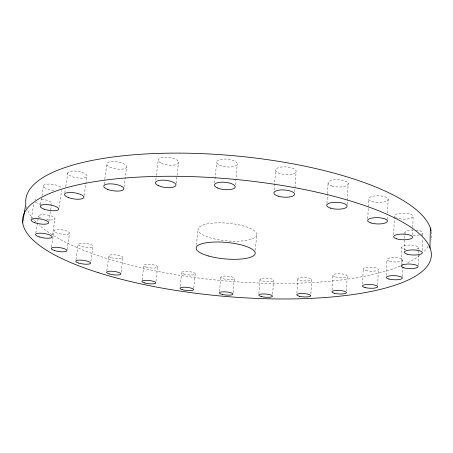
<?xml version="1.0" encoding="UTF-8"?>
<svg xmlns="http://www.w3.org/2000/svg" width="453" height="453" viewBox="0 0 453 453"><rect width="100%" height="100%" fill="white"/><g stroke="black" fill="none" stroke-linecap="round" stroke-linejoin="round"><path stroke-width="0.34" stroke-dasharray="2.27 1.7" d="M422.377 250.583L422.626 238.941M422.683 236.206L422.757 232.78M418.17 265.096L418.566 247.61M412.632 234.96L412.757 230.096M412.825 227.321L413.102 216.206M404.433 250.26L404.92 232.627M401.205 264.784L401.703 247.395M402.411 276.534L402.683 266.851M402.706 266.16L402.881 259.937M393.742 234.784L394.291 217.514M387.44 219.484L387.558 215.979M387.655 213.176L388.13 199.144M386.42 275.498L386.958 259.671M377.711 285.209L378.295 269.376M367.779 218.697L368.589 199.173M362.576 284.156L363.21 269.082M346.483 291.03L347.208 275.832M347.14 204.382L348.17 183.323M332.049 290.192L332.853 275.033M326.936 203.476L327.451 194.382M327.491 193.686L328.119 182.491M310.888 293.793L311.732 279.807A6.999 1.767 3.8 0 0 302.026 277.372A6.999 1.767 3.8 0 0 300.628 280.333A6.999 1.767 3.8 0 0 311.732 279.807M296.885 293.238L297.848 278.561M294.733 191.761L296.103 171.693A10.283 3.845 3.8 0 0 281.653 166.987A10.283 3.845 3.8 0 0 279.909 173.533A10.283 3.845 3.8 0 0 296.103 171.693M272.621 294.207L273.635 280.475A6.846 1.71 4.5 0 0 263.85 278.085A6.846 1.71 4.5 0 0 262.989 280.985A6.846 1.71 4.5 0 0 273.635 280.475M274.127 189.926L275.656 169.869M258.873 293.657L260.005 279.252M255.384 250.441L256.619 235.271A29.468 8.845 5.2 0 0 215.045 222.95A29.468 8.845 5.2 0 0 210.475 237.882A29.468 8.845 5.2 0 0 256.619 235.271M233.097 292.751L234.354 278.448A6.789 1.687 5.2 0 0 224.377 276.064A6.789 1.687 5.2 0 0 224.042 278.969A6.789 1.687 5.2 0 0 234.354 278.448M235.396 184.841L237.281 163.986M219.501 291.528L220.826 277.23M214.654 182.989L216.698 162.157M196.404 245.237L198.029 229.377M193.776 288.199L195.237 273.85M180.198 286.285L181.653 272.632M176.149 183.488L176.998 175.928M177.072 175.243L178.539 162.185M155.951 281.353L157.633 266.806M155.798 180.283L156.296 176.16M156.376 175.475L158.188 160.373M142.078 280.101L143.828 265.566M121.053 272.406L122.973 257.451M123.986 187.214L126.608 167.248A10.045 3.584 8.3 0 0 113.318 161.557A10.045 3.584 8.3 0 0 110.447 167.372A10.045 3.584 8.3 0 0 126.608 167.248M106.829 270.673L108.828 255.696M104.06 184.36L104.734 179.518M104.83 178.827L106.942 163.612M90.866 261.307L92.933 246.5A7.491 1.976 7.8 0 0 82.718 243.097A7.491 1.976 7.8 0 0 81.059 246.307A7.491 1.976 7.8 0 0 92.933 246.5M84.133 195.515L86.925 176.342A9.717 3.284 9.1 0 0 73.635 171.002A9.717 3.284 9.1 0 0 71.597 176.421A9.717 3.284 9.1 0 0 86.925 176.342M75.934 259.671L78.188 244.133M67.129 249.444L69.535 233.261A7.882 2.152 8.4 0 0 58.59 229.558A7.882 2.152 8.4 0 0 57.197 233.108A7.882 2.152 8.4 0 0 69.535 233.261M59.06 207.174L61.648 190.385M64.779 192.842L65.306 189.405M65.725 186.653L67.825 172.904M52.446 235.028L54.977 218.703M51.489 246.97L53.998 230.724M48.867 221.506L50.594 210.475M50.702 209.784L51.461 204.96M35.798 233.035L38.545 215.962M40.611 204.105L41.818 196.642M41.925 195.962L43.562 185.781M31.359 218.606L33.737 204.071M40.544 217.989A8.335 2.373 8.9 0 1 43.171 214.631A8.335 2.373 8.9 0 1 54.864 218.029A8.335 2.373 8.9 0 1 46.144 219.614M53.754 190.481A9.292 2.956 9.4 0 1 43.613 186.398A9.292 2.956 9.4 0 1 51.359 184.195A9.292 2.956 9.4 0 1 61.778 188.193M41.37 199.201A8.817 2.644 9.3 0 1 50.294 201.693A8.817 2.644 9.3 0 1 50.164 204.654M41.257 204.439A8.817 2.644 9.3 0 1 35.187 202.1M34.745 199.988A8.817 2.644 9.3 0 1 35.759 199.513M428.147 246.387A203.725 62.718 5.2 0 1 423.074 252.457M419.772 255.311A203.725 62.718 5.2 0 1 406.675 263.272M400.146 266.166A203.725 62.718 5.2 0 1 208.25 279.201A203.725 62.718 5.2 0 1 38.907 224.847M36.11 222.18A203.725 62.718 5.2 0 1 34.422 220.39M33.375 219.195A203.725 62.718 5.2 0 1 27.259 209.354M27.027 208.731A203.725 62.718 5.2 0 1 26.28 206.24M431.301 231.698A203.725 62.718 5.2 0 1 430.928 240.181M395.831 217.644A9.394 3.029 1.2 0 1 402.955 213.108A9.394 3.029 1.2 0 1 412.309 217.514A9.394 3.029 1.2 0 1 396.301 217.865M415.854 230.073A8.924 2.712 1.2 0 1 422.53 233.454A8.924 2.712 1.2 0 1 411.817 235.283M405.322 233.329A8.924 2.712 1.2 0 1 413.515 229.96M406.205 249.541A8.437 2.429 1.5 0 1 403.051 245.99A8.437 2.429 1.5 0 1 415.339 245.69A8.437 2.429 1.5 0 1 416.267 249.297M111.359 257.706A7.18 1.84 7.2 0 0 122.91 257.933A7.18 1.84 7.2 0 0 113.363 254.767A7.18 1.84 7.2 0 0 111.359 257.706M183.72 274.003A6.829 1.704 5.9 0 0 195.039 274.275A6.829 1.704 5.9 0 0 186.579 271.404A6.829 1.704 5.9 0 0 183.72 274.003M146.132 266.998A6.959 1.755 6.5 0 0 157.502 267.253A6.959 1.755 6.5 0 0 148.544 264.263A6.959 1.755 6.5 0 0 146.132 266.998M161.415 163.306A10.255 3.811 7.1 0 0 178.289 163.154A10.255 3.811 7.1 0 0 165.373 157.248A10.255 3.811 7.1 0 0 161.415 163.306M219.49 165.102A10.334 3.907 5.4 0 0 236.851 164.96A10.334 3.907 5.4 0 0 224.643 159.014A10.334 3.907 5.4 0 0 219.49 165.102M331.777 185.951A10.108 3.647 2.4 0 0 348.102 184.275A10.108 3.647 2.4 0 0 334.507 179.807A10.108 3.647 2.4 0 0 331.777 185.951M371.862 201.483A9.802 3.352 1.5 0 0 387.955 200.016A9.802 3.352 1.5 0 0 375.243 195.872A9.802 3.352 1.5 0 0 371.862 201.483M389.535 261.234A7.978 2.197 2 0 0 402.7 260.503A7.978 2.197 2 0 0 392.508 257.61A7.978 2.197 2 0 0 389.535 261.234M365.792 270.532A7.571 2.01 2.5 0 0 378.176 269.897A7.571 2.01 2.5 0 0 368.266 267.213A7.571 2.01 2.5 0 0 365.792 270.532M335.475 276.885A7.242 1.869 3.2 0 0 347.162 276.319A7.242 1.869 3.2 0 0 337.411 273.782A7.242 1.869 3.2 0 0 335.475 276.885"/><path stroke-width="0.68" d="M429.976 248.244L430.35 228.04M22.65 222.893L25.832 203.765A203.725 62.718 5.2 0 1 218.227 154.518A203.725 62.718 5.2 0 1 431.165 230.968M39.122 236.891A8.386 2.22 8.6 0 0 52.135 237.072A8.386 2.22 8.6 0 0 40.328 233.187A8.386 2.22 8.6 0 0 39.122 236.891M44.179 209.195A9.366 2.769 9 0 0 58.737 209.269A9.366 2.769 9 0 0 45.64 204.575A9.366 2.769 9 0 0 44.179 209.195M68.403 197.542A9.796 3.08 8.8 0 0 83.833 197.57A9.796 3.08 8.8 0 0 70.402 192.468A9.796 3.08 8.8 0 0 68.403 197.542M34.915 222.757A8.879 2.48 8.9 0 0 48.647 222.882A8.879 2.48 8.9 0 0 36.127 218.606A8.879 2.48 8.9 0 0 34.915 222.757M54.519 250.571A7.933 2.01 8.2 0 0 66.931 250.792A7.933 2.01 8.2 0 0 55.883 247.259A7.933 2.01 8.2 0 0 54.519 250.571M78.646 263.068A7.537 1.846 7.6 0 0 90.583 263.329A7.537 1.846 7.6 0 0 80.277 260.084A7.537 1.846 7.6 0 0 78.646 263.068M109.207 273.923A7.225 1.721 7 0 0 120.821 274.212A7.225 1.721 7 0 0 111.195 271.194A7.225 1.721 7 0 0 109.207 273.923M388.951 279.048A8.029 2.055 2.2 0 0 402.196 278.448A8.029 2.055 2.2 0 0 391.93 275.679A8.029 2.055 2.2 0 0 388.951 279.048M365.09 287.581A7.622 1.874 2.7 0 0 377.542 287.072A7.622 1.874 2.7 0 0 367.57 284.495A7.622 1.874 2.7 0 0 365.09 287.581M403.816 267.802A8.494 2.276 1.8 0 0 417.909 267.077A8.494 2.276 1.8 0 0 407.213 264.065A8.494 2.276 1.8 0 0 403.816 267.802M407.151 254.173A8.986 2.542 1.5 0 0 422.088 253.289A8.986 2.542 1.5 0 0 410.82 249.982A8.986 2.542 1.5 0 0 407.151 254.173M370.996 222.978A9.881 3.143 1.8 0 0 387.213 221.704A9.881 3.143 1.8 0 0 374.393 217.734A9.881 3.143 1.8 0 0 370.996 222.978M396.669 238.844A9.468 2.837 1.5 0 0 412.343 237.78A9.468 2.837 1.5 0 0 400.361 234.144A9.468 2.837 1.5 0 0 396.669 238.844M330.554 208.142A10.187 3.42 2.6 0 0 347.004 206.676A10.187 3.42 2.6 0 0 333.283 202.395A10.187 3.42 2.6 0 0 330.554 208.142M278.227 196.155A10.374 3.613 3.9 0 0 294.541 194.53A10.374 3.613 3.9 0 0 279.954 190.022A10.374 3.613 3.9 0 0 278.227 196.155M217.281 187.853A10.425 3.669 5.4 0 0 234.779 187.836A10.425 3.669 5.4 0 0 222.434 182.168A10.425 3.669 5.4 0 0 217.281 187.853M107.435 189.297A10.13 3.364 8.1 0 0 123.714 189.28A10.13 3.364 8.1 0 0 110.277 183.85A10.13 3.364 8.1 0 0 107.435 189.297M158.748 185.798A10.34 3.579 6.9 0 0 175.747 185.77A10.34 3.579 6.9 0 0 162.684 180.135A10.34 3.579 6.9 0 0 158.748 185.798M144.241 282.842A6.999 1.636 6.4 0 0 155.662 283.153A6.999 1.636 6.4 0 0 146.636 280.299A6.999 1.636 6.4 0 0 144.241 282.842M182.066 289.631A6.869 1.591 5.8 0 0 193.437 289.96A6.869 1.591 5.8 0 0 184.915 287.219A6.869 1.591 5.8 0 0 182.066 289.631M98.171 272.632A205.169 58.714 5.2 0 0 428.714 263.935A205.169 58.714 5.2 0 0 153.703 176.483A205.169 58.714 5.2 0 0 98.171 272.632M208.691 256.03A29.666 8.273 5.2 0 0 255.107 253.89A29.666 8.273 5.2 0 0 213.204 242.083A29.666 8.273 5.2 0 0 208.691 256.03M334.62 293.317A7.288 1.744 3.3 0 0 346.369 292.865A7.288 1.744 3.3 0 0 336.562 290.43A7.288 1.744 3.3 0 0 334.62 293.317M299.597 296.307A7.038 1.653 3.9 0 0 310.764 295.894A7.038 1.653 3.9 0 0 300.996 293.55A7.038 1.653 3.9 0 0 299.597 296.307M222.621 294.529A6.829 1.574 5.2 0 0 232.978 294.116A6.829 1.574 5.2 0 0 222.933 291.823A6.829 1.574 5.2 0 0 222.621 294.529M261.772 296.67A6.886 1.597 4.5 0 0 272.468 296.268A6.886 1.597 4.5 0 0 262.621 293.969A6.886 1.597 4.5 0 0 261.772 296.67"/></g></svg>
